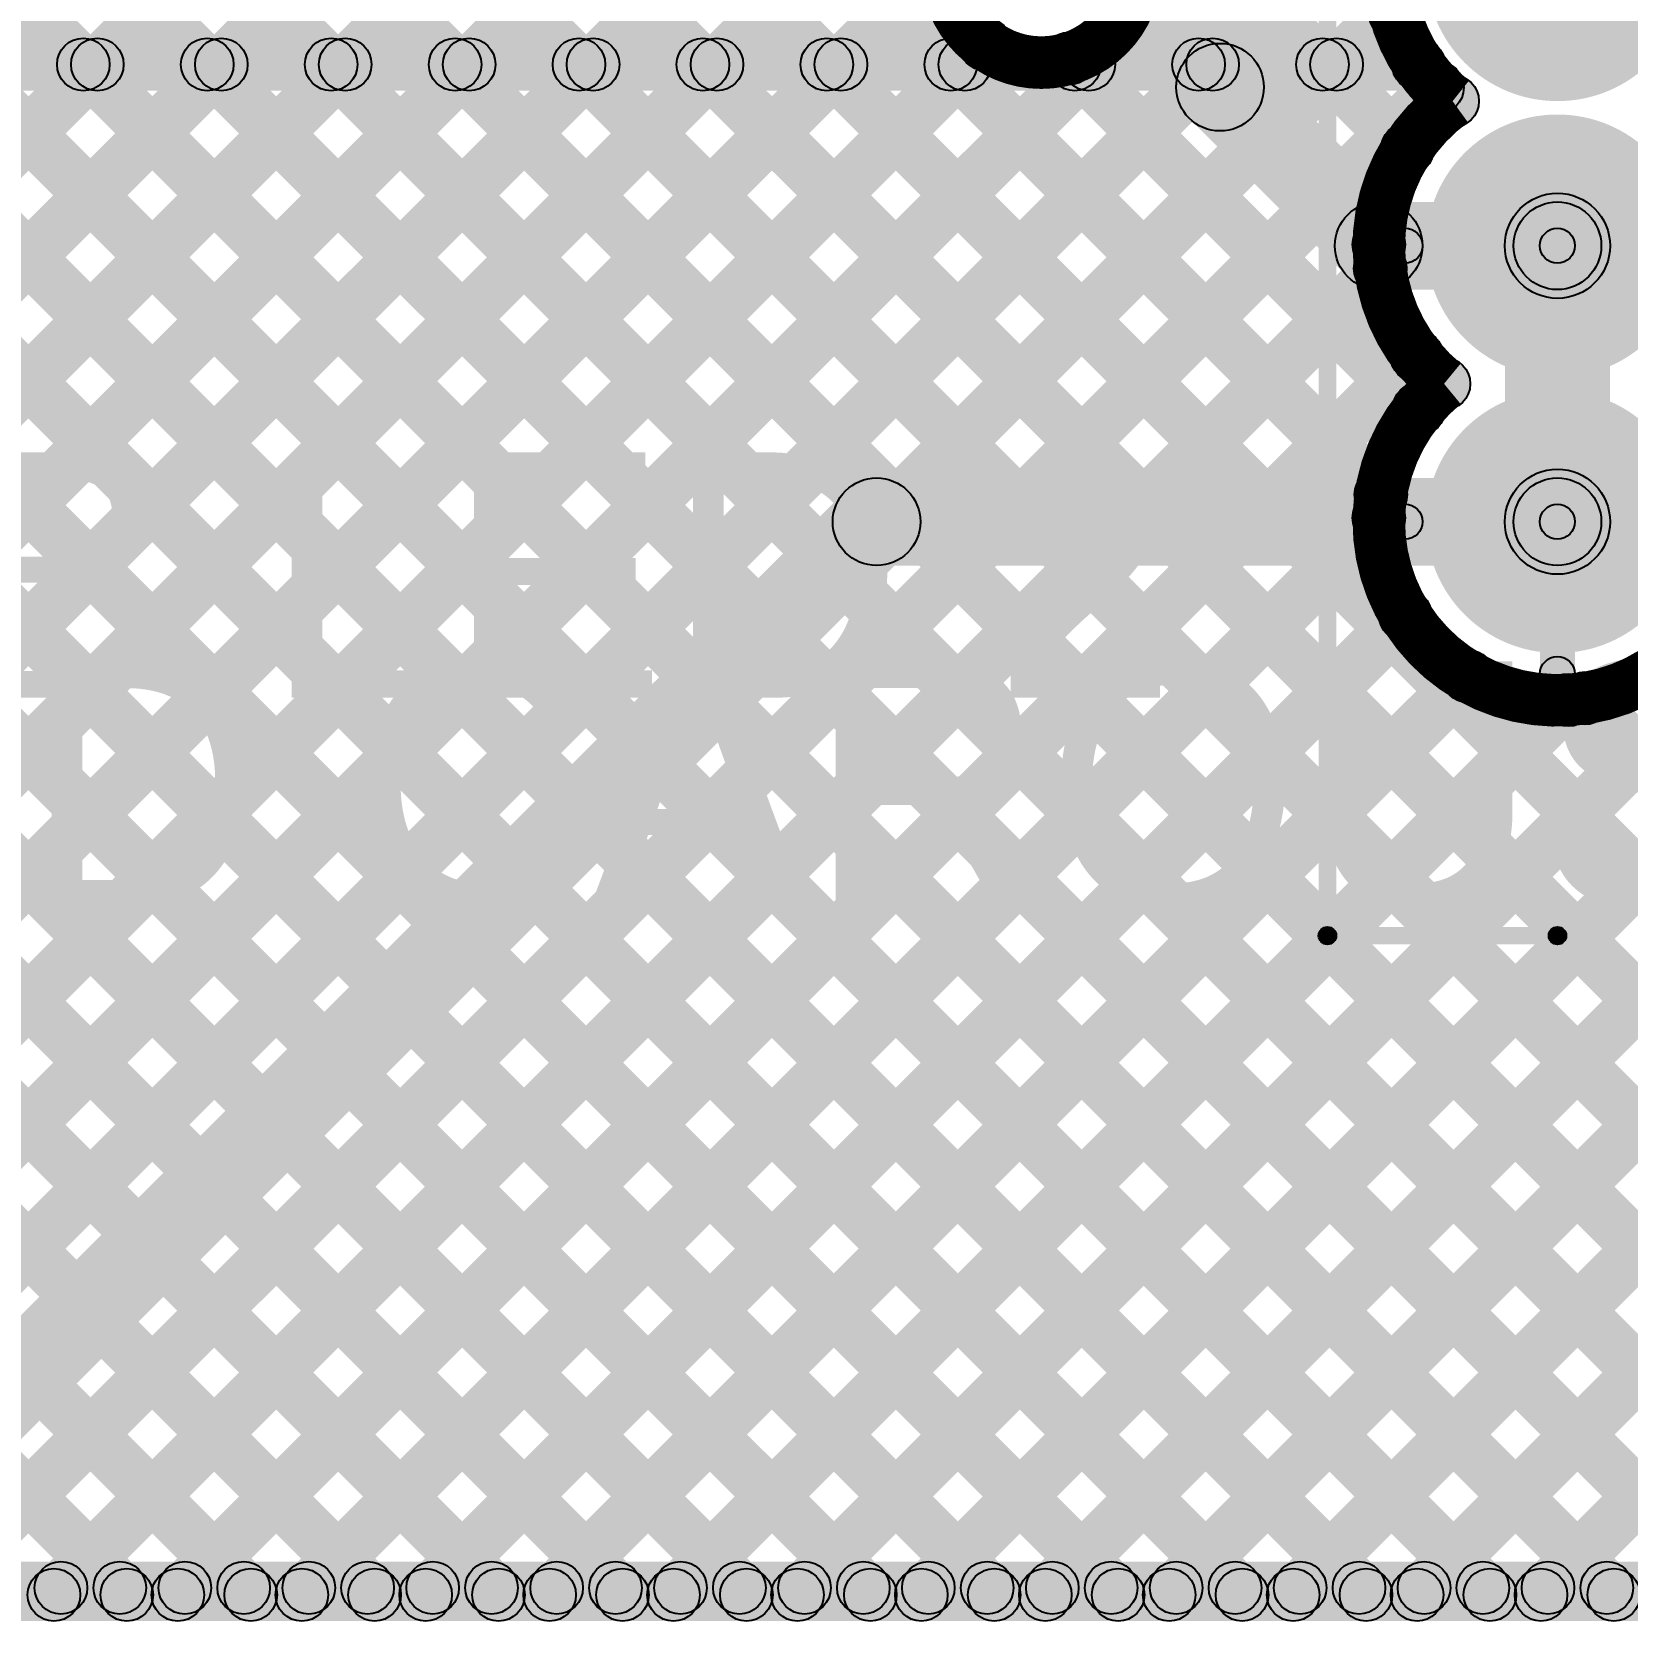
# Model space of a CAD drawing. Header units: millimetres. Extents: x 0 to 212, y 0 to 213.
# Drawn here: x 0.786 to 1.2411, y -0.0177 to 0.4358 of the extents above; entities that cross this region are included whole.
import ezdxf

# ---------------------------------------------------------------- set-up
doc = ezdxf.new("R2010")
doc.units = ezdxf.units.MM
doc.header["$MEASUREMENT"] = 0
for name, color, linetype in [('BottomLayer', 5, 'Continuous'), ('BottomSolder', 6, 'Continuous'), ('PadHoleLayer', 156, 'Continuous'), ('TopLayer', 1, 'Continuous'), ('TopOverlay', 2, 'Continuous'), ('TopSolder', 216, 'Continuous')]:
    doc.layers.add(name, color=color, linetype=linetype)

# ---------------------------------------------------------------- blocks, each defined once
blk = doc.blocks.new('X2026WV_2_06A_N0SN_9')
at = {"layer": 'BottomLayer'}
h = blk.add_hatch(color=5, dxfattribs=at)
edge = h.paths.add_edge_path()
edge.add_arc((-0.3937, 0.07874), 0.03346, 0, 360)
h = blk.add_hatch(color=5, dxfattribs=at)
edge = h.paths.add_edge_path()
edge.add_arc((-0.31496, 0.07874), 0.03346, 0, 360)
h = blk.add_hatch(color=5, dxfattribs=at)
edge = h.paths.add_edge_path()
edge.add_arc((-0.23622, 0.07874), 0.03346, 0, 360)
at = {"layer": 'BottomSolder'}
h = blk.add_hatch(color=6, dxfattribs=at)
edge = h.paths.add_edge_path()
edge.add_arc((-0.3937, 0.07874), 0.03746, 0, 360)
h = blk.add_hatch(color=6, dxfattribs=at)
edge = h.paths.add_edge_path()
edge.add_arc((-0.31496, 0.07874), 0.03746, 0, 360)
h = blk.add_hatch(color=6, dxfattribs=at)
edge = h.paths.add_edge_path()
edge.add_arc((-0.23622, 0.07874), 0.03746, 0, 360)
at = {"layer": 'PadHoleLayer'}
h = blk.add_hatch(color=156, dxfattribs=at)
edge = h.paths.add_edge_path()
edge.add_arc((-0.3937, 0.07874), 0.01969, 0, 360)
h = blk.add_hatch(color=156, dxfattribs=at)
edge = h.paths.add_edge_path()
edge.add_arc((-0.31496, 0.07874), 0.01969, 0, 360)
h = blk.add_hatch(color=156, dxfattribs=at)
edge = h.paths.add_edge_path()
edge.add_arc((-0.23622, 0.07874), 0.01969, 0, 360)
at = {"layer": 'TopLayer'}
h = blk.add_hatch(color=1, dxfattribs=at)
edge = h.paths.add_edge_path()
edge.add_arc((-0.3937, 0.07874), 0.03346, 0, 360)
h = blk.add_hatch(color=1, dxfattribs=at)
edge = h.paths.add_edge_path()
edge.add_arc((-0.31496, 0.07874), 0.03346, 0, 360)
h = blk.add_hatch(color=1, dxfattribs=at)
edge = h.paths.add_edge_path()
edge.add_arc((-0.23622, 0.07874), 0.03346, 0, 360)
at = {"layer": 'TopOverlay'}
h = blk.add_hatch(color=2, dxfattribs=at)
edge = h.paths.add_edge_path()
edge.add_arc((-0.51181, 0.14437), 0.0025, 0, 360)
h = blk.add_hatch(color=2, dxfattribs=at)
edge = h.paths.add_edge_path()
edge.add_arc((-0.51181, 0.14437), 0.0025, 0, 360)
for points in [[(-0.51181, 0.14187), (-0.51181, 0.14687), (0.11811, 0.14687), (0.11811, 0.14187)], [(-0.51431, 0.14437), (-0.50931, 0.14437), (-0.50931, 0.07874), (-0.51431, 0.07874)]]:
    blk.add_hatch(color=2, dxfattribs=at).paths.add_polyline_path(points)
h = blk.add_hatch(color=2, dxfattribs=at)
edge = h.paths.add_edge_path()
edge.add_arc((-0.51181, 0.07874), 0.0025, 0, 360)
at = {"layer": 'TopSolder'}
h = blk.add_hatch(color=216, dxfattribs=at)
edge = h.paths.add_edge_path()
edge.add_arc((-0.3937, 0.07874), 0.03746, 0, 360)
h = blk.add_hatch(color=216, dxfattribs=at)
edge = h.paths.add_edge_path()
edge.add_arc((-0.31496, 0.07874), 0.03746, 0, 360)
h = blk.add_hatch(color=216, dxfattribs=at)
edge = h.paths.add_edge_path()
edge.add_arc((-0.23622, 0.07874), 0.03746, 0, 360)
at = {"layer": 'TopOverlay'}
for centre in [(-0.51181, 0.14437), (-0.51181, 0.14437), (-0.51181, 0.07874)]:
    blk.add_circle(centre, 0.0025, dxfattribs=at)

msp = doc.modelspace()

# ---------------------------------------------------------------- hatches: boundary and pattern name
at = {"layer": 'BottomLayer'}
for points in [[(0.49866, 0.41898), (0.49866, 0.43398), (1.18162, 0.43398), (1.18162, 0.41898)], [(0.44367, 0.05485), (0.43306, 0.06545), (0.79939, 0.43178), (0.81, 0.42118)], [(0.47693, 0.05276), (0.46633, 0.06337), (0.83475, 0.43178), (0.84535, 0.42118)], [(0.49818, 0.03865), (0.48757, 0.04926), (0.8701, 0.43178), (0.88071, 0.42118)], [(0.51123, 0.01634), (0.50062, 0.02695), (0.90546, 0.43178), (0.91606, 0.42118)], [(0.51676, -0.01348), (0.50615, -0.00288), (0.94081, 0.43178), (0.95142, 0.42118)], [(0.51254, 0.42118), (0.52315, 0.43178), (0.95781, -0.00288), (0.9472, -0.01348)], [(0.55211, -0.01348), (0.54151, -0.00288), (0.97617, 0.43178), (0.98677, 0.42118)], [(0.5479, 0.42118), (0.5585, 0.43178), (0.99316, -0.00288), (0.98256, -0.01348)], [(0.58747, -0.01348), (0.57686, -0.00288), (1.01152, 0.43178), (1.02213, 0.42118)], [(0.58325, 0.42118), (0.59386, 0.43178), (1.02852, -0.00288), (1.01791, -0.01348)], [(0.62282, -0.01348), (0.61222, -0.00288), (1.04688, 0.43178), (1.05748, 0.42118)], [(0.61861, 0.42118), (0.62921, 0.43178), (1.06387, -0.00288), (1.05327, -0.01348)], [(0.65818, -0.01348), (0.64757, -0.00288), (1.08223, 0.43178), (1.09284, 0.42118)], [(0.65396, 0.42118), (0.66457, 0.43178), (1.09923, -0.00288), (1.08862, -0.01348)], [(0.69353, -0.01348), (0.68293, -0.00288), (1.11759, 0.43178), (1.12819, 0.42118)], [(0.68932, 0.42118), (0.69992, 0.43178), (1.13459, -0.00288), (1.12398, -0.01348)], [(0.72889, -0.01348), (0.71828, -0.00288), (1.15294, 0.43178), (1.16355, 0.42118)], [(0.72467, 0.42118), (0.73528, 0.43178), (1.16994, -0.00288), (1.15933, -0.01348)], [(0.76003, 0.42118), (0.77064, 0.43178), (1.2053, -0.00288), (1.19469, -0.01348)], [(0.79538, 0.42118), (0.80599, 0.43178), (1.24065, -0.00288), (1.23004, -0.01348)], [(0.83074, 0.42118), (0.84135, 0.43178), (1.27601, -0.00288), (1.2654, -0.01348)], [(0.86609, 0.42118), (0.8767, 0.43178), (1.31136, -0.00288), (1.30076, -0.01348)], [(0.90145, 0.42118), (0.91206, 0.43178), (1.34672, -0.00288), (1.33611, -0.01348)], [(0.9368, 0.42118), (0.94741, 0.43178), (1.38207, -0.00288), (1.37147, -0.01348)], [(0.97216, 0.42118), (0.98277, 0.43178), (1.41743, -0.00288), (1.40682, -0.01348)], [(1.00752, 0.42118), (1.01812, 0.43178), (1.45278, -0.00288), (1.44218, -0.01348)], [(1.04287, 0.42118), (1.05348, 0.43178), (1.17619, 0.30907), (1.16559, 0.29846)], [(1.07823, 0.42118), (1.08883, 0.43178), (1.18708, 0.33353), (1.17648, 0.32293)], [(1.11358, 0.42118), (1.12419, 0.43178), (1.1756, 0.38037), (1.16499, 0.36977)], [(1.14894, 0.42118), (1.15954, 0.43178), (1.1837, 0.40762), (1.1731, 0.39702)], [(0.48527, 0.41309), (0.49588, 0.4237), (0.92245, -0.00288), (0.91185, -0.01348)], [(0.76424, -0.01348), (0.75364, -0.00288), (1.18171, 0.4252), (1.19232, 0.41459)], [(0.4676, 0.39541), (0.4782, 0.40602), (0.8871, -0.00288), (0.87649, -0.01348)], [(0.44992, 0.37773), (0.46052, 0.38834), (0.85174, -0.00288), (0.84114, -0.01348)], [(1.1778, 0.36974), (1.1778, 0.37974), (1.22126, 0.37974), (1.22126, 0.36974)], [(0.7996, -0.01348), (0.78899, -0.00288), (1.16541, 0.37354), (1.17602, 0.36293)], [(0.43224, 0.36006), (0.44285, 0.37066), (0.81639, -0.00288), (0.80578, -0.01348)], [(0.83495, -0.01348), (0.82435, -0.00288), (1.17584, 0.34861), (1.18644, 0.33801)], [(0.87031, -0.01348), (0.8597, -0.00288), (1.165, 0.30242), (1.17561, 0.29182)], [(1.1778, 0.291), (1.1778, 0.301), (1.22126, 0.301), (1.22126, 0.291)], [(1.22626, 0.25254), (1.21626, 0.25254), (1.21626, 0.296), (1.22626, 0.296)], [(0.90567, -0.01348), (0.89506, -0.00288), (1.17254, 0.27461), (1.18315, 0.264)], [(1.08244, -0.01348), (1.07184, -0.00288), (1.34902, 0.2743), (1.35962, 0.2637)], [(1.1178, -0.01348), (1.10719, -0.00288), (1.38437, 0.2743), (1.39498, 0.2637)], [(1.15315, -0.01348), (1.14255, -0.00288), (1.41973, 0.2743), (1.43033, 0.2637)], [(1.18851, -0.01348), (1.1779, -0.00288), (1.45508, 0.2743), (1.46569, 0.2637)], [(1.22386, -0.01348), (1.21326, -0.00288), (1.49044, 0.2743), (1.50104, 0.2637)], [(1.01173, -0.01348), (1.00112, -0.00288), (1.2665, 0.2625), (1.27711, 0.25189)], [(0.94102, -0.01348), (0.93041, -0.00288), (1.19046, 0.25717), (1.20107, 0.24657)], [(0.97638, -0.01348), (0.96577, -0.00288), (1.21908, 0.25043), (1.22969, 0.23983)], [(1.04709, -0.01348), (1.03648, -0.00288), (1.29274, 0.25338), (1.30334, 0.24277)], [(1.22372, 0.24033), (1.23433, 0.25093), (1.48814, -0.00288), (1.47753, -0.01348)], [(0.50695, -0.01568), (0.50695, -0.00068), (2.40558, -0.00068), (2.40558, -0.01568)]]:
    msp.add_hatch(color=5, dxfattribs=at).paths.add_polyline_path(points)
h = msp.add_hatch(color=5, dxfattribs=at)
edge = h.paths.add_edge_path()
edge.add_arc((0.80069, 0.42648), 0.0075, 0, 360)
h = msp.add_hatch(color=5, dxfattribs=at)
edge = h.paths.add_edge_path()
edge.add_arc((0.80469, 0.42648), 0.0075, 0, 360)
h = msp.add_hatch(color=5, dxfattribs=at)
edge = h.paths.add_edge_path()
edge.add_arc((0.83604, 0.42648), 0.0075, 0, 360)
h = msp.add_hatch(color=5, dxfattribs=at)
edge = h.paths.add_edge_path()
edge.add_arc((0.84005, 0.42648), 0.0075, 0, 360)
h = msp.add_hatch(color=5, dxfattribs=at)
edge = h.paths.add_edge_path()
edge.add_arc((0.8714, 0.42648), 0.0075, 0, 360)
h = msp.add_hatch(color=5, dxfattribs=at)
edge = h.paths.add_edge_path()
edge.add_arc((0.8754, 0.42648), 0.0075, 0, 360)
h = msp.add_hatch(color=5, dxfattribs=at)
edge = h.paths.add_edge_path()
edge.add_arc((0.90675, 0.42648), 0.0075, 0, 360)
h = msp.add_hatch(color=5, dxfattribs=at)
edge = h.paths.add_edge_path()
edge.add_arc((0.91076, 0.42648), 0.0075, 0, 360)
h = msp.add_hatch(color=5, dxfattribs=at)
edge = h.paths.add_edge_path()
edge.add_arc((0.94211, 0.42648), 0.0075, 0, 360)
h = msp.add_hatch(color=5, dxfattribs=at)
edge = h.paths.add_edge_path()
edge.add_arc((0.94611, 0.42648), 0.0075, 0, 360)
h = msp.add_hatch(color=5, dxfattribs=at)
edge = h.paths.add_edge_path()
edge.add_arc((0.97746, 0.42648), 0.0075, 0, 360)
h = msp.add_hatch(color=5, dxfattribs=at)
edge = h.paths.add_edge_path()
edge.add_arc((0.98147, 0.42648), 0.0075, 0, 360)
h = msp.add_hatch(color=5, dxfattribs=at)
edge = h.paths.add_edge_path()
edge.add_arc((1.01282, 0.42648), 0.0075, 0, 360)
h = msp.add_hatch(color=5, dxfattribs=at)
edge = h.paths.add_edge_path()
edge.add_arc((1.01683, 0.42648), 0.0075, 0, 360)
h = msp.add_hatch(color=5, dxfattribs=at)
edge = h.paths.add_edge_path()
edge.add_arc((1.04817, 0.42648), 0.0075, 0, 360)
h = msp.add_hatch(color=5, dxfattribs=at)
edge = h.paths.add_edge_path()
edge.add_arc((1.05218, 0.42648), 0.0075, 0, 360)
h = msp.add_hatch(color=5, dxfattribs=at)
edge = h.paths.add_edge_path()
edge.add_arc((1.08353, 0.42648), 0.0075, 0, 360)
h = msp.add_hatch(color=5, dxfattribs=at)
edge = h.paths.add_edge_path()
edge.add_arc((1.08754, 0.42648), 0.0075, 0, 360)
h = msp.add_hatch(color=5, dxfattribs=at)
edge = h.paths.add_edge_path()
edge.add_arc((1.11888, 0.42648), 0.0075, 0, 360)
h = msp.add_hatch(color=5, dxfattribs=at)
edge = h.paths.add_edge_path()
edge.add_arc((1.12289, 0.42648), 0.0075, 0, 360)
h = msp.add_hatch(color=5, dxfattribs=at)
edge = h.paths.add_edge_path()
edge.add_arc((1.15424, 0.42648), 0.0075, 0, 360)
h = msp.add_hatch(color=5, dxfattribs=at)
edge = h.paths.add_edge_path()
edge.add_arc((1.15825, 0.42648), 0.0075, 0, 360)
h = msp.add_hatch(color=5, dxfattribs=at)
edge = h.paths.add_edge_path()
edge.add_arc((1.18162, 0.42648), 0.0075, 0, 360)
h = msp.add_hatch(color=5, dxfattribs=at)
edge = h.paths.add_edge_path()
edge.add_arc((1.18162, 0.42648), 0.0075, 0, 360)
h = msp.add_hatch(color=5, dxfattribs=at)
edge = h.paths.add_edge_path()
edge.add_arc((1.18702, 0.4199), 0.0075, 0, 360)
h = msp.add_hatch(color=5, dxfattribs=at)
edge = h.paths.add_edge_path()
edge.add_arc((1.19134, 0.416), 0.0075, 0, 360)
h = msp.add_hatch(color=5, dxfattribs=at)
edge = h.paths.add_edge_path()
edge.add_arc((1.19134, 0.416), 0.0075, 0, 360)
h = msp.add_hatch(color=5, dxfattribs=at)
edge = h.paths.add_edge_path()
edge.add_arc((1.1784, 0.40232), 0.0075, 0, 360)
h = msp.add_hatch(color=5, dxfattribs=at)
edge = h.paths.add_edge_path()
edge.add_arc((1.1703, 0.37507), 0.0075, 0, 360)
h = msp.add_hatch(color=5, dxfattribs=at)
edge = h.paths.add_edge_path()
edge.add_arc((1.1778, 0.37474), 0.005, 0, 360)
h = msp.add_hatch(color=5, dxfattribs=at)
edge = h.paths.add_edge_path()
edge.add_arc((1.22126, 0.37474), 0.005, 0, 360)
h = msp.add_hatch(color=5, dxfattribs=at)
edge = h.paths.add_edge_path()
edge.add_arc((1.17071, 0.36824), 0.0075, 0, 360)
h = msp.add_hatch(color=5, dxfattribs=at)
edge = h.paths.add_edge_path()
edge.add_arc((1.18114, 0.34331), 0.0075, 0, 360)
h = msp.add_hatch(color=5, dxfattribs=at)
edge = h.paths.add_edge_path()
edge.add_arc((1.1889, 0.33537), 0.0075, 0, 360)
h = msp.add_hatch(color=5, dxfattribs=at)
edge = h.paths.add_edge_path()
edge.add_arc((1.1889, 0.33537), 0.0075, 0, 360)
h = msp.add_hatch(color=5, dxfattribs=at)
edge = h.paths.add_edge_path()
edge.add_arc((1.18178, 0.32823), 0.0075, 0, 360)
h = msp.add_hatch(color=5, dxfattribs=at)
edge = h.paths.add_edge_path()
edge.add_arc((1.17089, 0.30376), 0.0075, 0, 360)
h = msp.add_hatch(color=5, dxfattribs=at)
edge = h.paths.add_edge_path()
edge.add_arc((1.17031, 0.29712), 0.0075, 0, 360)
h = msp.add_hatch(color=5, dxfattribs=at)
edge = h.paths.add_edge_path()
edge.add_arc((1.1778, 0.296), 0.005, 0, 360)
h = msp.add_hatch(color=5, dxfattribs=at)
edge = h.paths.add_edge_path()
edge.add_arc((1.22126, 0.296), 0.005, 0, 360)
h = msp.add_hatch(color=5, dxfattribs=at)
edge = h.paths.add_edge_path()
edge.add_arc((1.22126, 0.296), 0.005, 0, 360)
h = msp.add_hatch(color=5, dxfattribs=at)
edge = h.paths.add_edge_path()
edge.add_arc((1.17785, 0.2693), 0.0075, 0, 360)
h = msp.add_hatch(color=5, dxfattribs=at)
edge = h.paths.add_edge_path()
edge.add_arc((1.19577, 0.25187), 0.0075, 0, 360)
h = msp.add_hatch(color=5, dxfattribs=at)
edge = h.paths.add_edge_path()
edge.add_arc((1.22126, 0.25254), 0.005, 0, 360)
h = msp.add_hatch(color=5, dxfattribs=at)
edge = h.paths.add_edge_path()
edge.add_arc((1.22438, 0.24513), 0.0075, 0, 360)
h = msp.add_hatch(color=5, dxfattribs=at)
edge = h.paths.add_edge_path()
edge.add_arc((1.22902, 0.24563), 0.0075, 0, 360)
h = msp.add_hatch(color=5, dxfattribs=at)
edge = h.paths.add_edge_path()
edge.add_arc((0.7943, -0.00818), 0.0075, 0, 360)
h = msp.add_hatch(color=5, dxfattribs=at)
edge = h.paths.add_edge_path()
edge.add_arc((0.81108, -0.00818), 0.0075, 0, 360)
h = msp.add_hatch(color=5, dxfattribs=at)
edge = h.paths.add_edge_path()
edge.add_arc((0.82965, -0.00818), 0.0075, 0, 360)
h = msp.add_hatch(color=5, dxfattribs=at)
edge = h.paths.add_edge_path()
edge.add_arc((0.84644, -0.00818), 0.0075, 0, 360)
h = msp.add_hatch(color=5, dxfattribs=at)
edge = h.paths.add_edge_path()
edge.add_arc((0.86501, -0.00818), 0.0075, 0, 360)
h = msp.add_hatch(color=5, dxfattribs=at)
edge = h.paths.add_edge_path()
edge.add_arc((0.88179, -0.00818), 0.0075, 0, 360)
h = msp.add_hatch(color=5, dxfattribs=at)
edge = h.paths.add_edge_path()
edge.add_arc((0.90036, -0.00818), 0.0075, 0, 360)
h = msp.add_hatch(color=5, dxfattribs=at)
edge = h.paths.add_edge_path()
edge.add_arc((0.91715, -0.00818), 0.0075, 0, 360)
h = msp.add_hatch(color=5, dxfattribs=at)
edge = h.paths.add_edge_path()
edge.add_arc((0.93572, -0.00818), 0.0075, 0, 360)
h = msp.add_hatch(color=5, dxfattribs=at)
edge = h.paths.add_edge_path()
edge.add_arc((0.95251, -0.00818), 0.0075, 0, 360)
h = msp.add_hatch(color=5, dxfattribs=at)
edge = h.paths.add_edge_path()
edge.add_arc((0.97107, -0.00818), 0.0075, 0, 360)
h = msp.add_hatch(color=5, dxfattribs=at)
edge = h.paths.add_edge_path()
edge.add_arc((0.98786, -0.00818), 0.0075, 0, 360)
h = msp.add_hatch(color=5, dxfattribs=at)
edge = h.paths.add_edge_path()
edge.add_arc((1.00643, -0.00818), 0.0075, 0, 360)
h = msp.add_hatch(color=5, dxfattribs=at)
edge = h.paths.add_edge_path()
edge.add_arc((1.02322, -0.00818), 0.0075, 0, 360)
h = msp.add_hatch(color=5, dxfattribs=at)
edge = h.paths.add_edge_path()
edge.add_arc((1.04178, -0.00818), 0.0075, 0, 360)
h = msp.add_hatch(color=5, dxfattribs=at)
edge = h.paths.add_edge_path()
edge.add_arc((1.05857, -0.00818), 0.0075, 0, 360)
h = msp.add_hatch(color=5, dxfattribs=at)
edge = h.paths.add_edge_path()
edge.add_arc((1.07714, -0.00818), 0.0075, 0, 360)
h = msp.add_hatch(color=5, dxfattribs=at)
edge = h.paths.add_edge_path()
edge.add_arc((1.09393, -0.00818), 0.0075, 0, 360)
h = msp.add_hatch(color=5, dxfattribs=at)
edge = h.paths.add_edge_path()
edge.add_arc((1.11249, -0.00818), 0.0075, 0, 360)
h = msp.add_hatch(color=5, dxfattribs=at)
edge = h.paths.add_edge_path()
edge.add_arc((1.12928, -0.00818), 0.0075, 0, 360)
h = msp.add_hatch(color=5, dxfattribs=at)
edge = h.paths.add_edge_path()
edge.add_arc((1.14785, -0.00818), 0.0075, 0, 360)
h = msp.add_hatch(color=5, dxfattribs=at)
edge = h.paths.add_edge_path()
edge.add_arc((1.16464, -0.00818), 0.0075, 0, 360)
h = msp.add_hatch(color=5, dxfattribs=at)
edge = h.paths.add_edge_path()
edge.add_arc((1.1832, -0.00818), 0.0075, 0, 360)
h = msp.add_hatch(color=5, dxfattribs=at)
edge = h.paths.add_edge_path()
edge.add_arc((1.19999, -0.00818), 0.0075, 0, 360)
h = msp.add_hatch(color=5, dxfattribs=at)
edge = h.paths.add_edge_path()
edge.add_arc((1.21856, -0.00818), 0.0075, 0, 360)
h = msp.add_hatch(color=5, dxfattribs=at)
edge = h.paths.add_edge_path()
edge.add_arc((1.23535, -0.00818), 0.0075, 0, 360)
at = {"layer": 'TopLayer'}
for points in [[(1.22186, -0.01548), (1.21126, -0.00488), (2.35883, 1.1427), (2.36944, 1.13209)], [(0.4967, 0.96735), (0.5073, 0.97796), (1.17619, 0.30907), (1.16559, 0.29846)], [(0.4967, 0.932), (0.5073, 0.9426), (1.45478, -0.00488), (1.44418, -0.01548)], [(0.39299, 0.03953), (0.38238, 0.05013), (1.26253, 0.93028), (1.27314, 0.91968)], [(0.4967, 0.89664), (0.5073, 0.90725), (1.41943, -0.00488), (1.40882, -0.01548)], [(0.4967, 0.86129), (0.5073, 0.87189), (1.38407, -0.00488), (1.37347, -0.01548)], [(0.4967, 0.82593), (0.5073, 0.83654), (1.34872, -0.00488), (1.33811, -0.01548)], [(0.4967, 0.79057), (0.5073, 0.80118), (1.31336, -0.00488), (1.30276, -0.01548)], [(0.4967, 0.75522), (0.5073, 0.76583), (1.27801, -0.00488), (1.2674, -0.01548)], [(0.4967, 0.71986), (0.5073, 0.73047), (1.24265, -0.00488), (1.23204, -0.01548)], [(0.4967, 0.68451), (0.5073, 0.69512), (1.2073, -0.00488), (1.19669, -0.01548)], [(0.44367, 0.05485), (0.43306, 0.06545), (1.0417, 0.67409), (1.0523, 0.66348)], [(0.4967, 0.64915), (0.5073, 0.65976), (1.17194, -0.00488), (1.16133, -0.01548)], [(0.3717, 0.63273), (0.3823, 0.64334), (1.03052, -0.00488), (1.01991, -0.01548)], [(0.47693, 0.05276), (0.46633, 0.06337), (1.0417, 0.63874), (1.0523, 0.62813)], [(0.4967, 0.6138), (0.5073, 0.62441), (1.13659, -0.00488), (1.12598, -0.01548)], [(0.3717, 0.59738), (0.3823, 0.60798), (0.99516, -0.00488), (0.98456, -0.01548)], [(0.49818, 0.03865), (0.48757, 0.04926), (1.0417, 0.60338), (1.0523, 0.59277)], [(0.48868, 0.58646), (0.49929, 0.59707), (1.10123, -0.00488), (1.09062, -0.01548)], [(0.45885, 0.58093), (0.46946, 0.59154), (1.06587, -0.00488), (1.05527, -0.01548)], [(0.3717, 0.56202), (0.3823, 0.57263), (0.95981, -0.00488), (0.9492, -0.01548)], [(0.51123, 0.01634), (0.50062, 0.02695), (1.0417, 0.56802), (1.0523, 0.55742)], [(0.3717, 0.52667), (0.3823, 0.53727), (0.92445, -0.00488), (0.91385, -0.01548)], [(0.51476, -0.01548), (0.50415, -0.00488), (1.0417, 0.53267), (1.0523, 0.52206)], [(0.65618, -0.01548), (0.64557, -0.00488), (1.16875, 0.51831), (1.17936, 0.5077)], [(0.3717, 0.49131), (0.3823, 0.50192), (0.8891, -0.00488), (0.87849, -0.01548)], [(0.55011, -0.01548), (0.53951, -0.00488), (1.0417, 0.49731), (1.0523, 0.48671)], [(0.69153, -0.01548), (0.68093, -0.00488), (1.18379, 0.49799), (1.1944, 0.48738)], [(1.1375, 0.42), (1.1125, 0.42), (1.1125, 0.488), (1.1375, 0.488)], [(1.0957, 0.47442), (1.1063, 0.48502), (1.1837, 0.40762), (1.1731, 0.39702)], [(0.3717, 0.45596), (0.3823, 0.46656), (0.85374, -0.00488), (0.84314, -0.01548)], [(0.58547, -0.01548), (0.57486, -0.00488), (1.0417, 0.46196), (1.0523, 0.45135)], [(1.09438, 0.44038), (1.10499, 0.45098), (1.1756, 0.38037), (1.16499, 0.36977)], [(0.72689, -0.01548), (0.71628, -0.00488), (1.16921, 0.44805), (1.17982, 0.43744)], [(0.62082, -0.01548), (0.61022, -0.00488), (1.05267, 0.43758), (1.06328, 0.42697)], [(1.07654, 0.42286), (1.08715, 0.43347), (1.18708, 0.33353), (1.17648, 0.32293)], [(0.3717, 0.4206), (0.3823, 0.43121), (0.81839, -0.00488), (0.80778, -0.01548)], [(1.08044, -0.01548), (1.06984, -0.00488), (1.5065, 0.43178), (1.5171, 0.42118)], [(1.1158, -0.01548), (1.10519, -0.00488), (1.54185, 0.43178), (1.55246, 0.42118)], [(1.11616, 0.41116), (1.13384, 0.42884), (1.1791, 0.38358), (1.16142, 0.3659)], [(1.15115, -0.01548), (1.14055, -0.00488), (1.57721, 0.43178), (1.58781, 0.42118)], [(1.18651, -0.01548), (1.1759, -0.00488), (1.61256, 0.43178), (1.62317, 0.42118)], [(0.76224, -0.01548), (0.75164, -0.00488), (1.18171, 0.4252), (1.19232, 0.41459)], [(1.17026, 0.36224), (1.17026, 0.38724), (1.22126, 0.38724), (1.22126, 0.36224)], [(1.1778, 0.36974), (1.1778, 0.37974), (1.22126, 0.37974), (1.22126, 0.36974)], [(0.7976, -0.01548), (0.78699, -0.00488), (1.16541, 0.37354), (1.17602, 0.36293)], [(1.23626, 0.296), (1.20626, 0.296), (1.20626, 0.37474), (1.23626, 0.37474)], [(0.83295, -0.01548), (0.82235, -0.00488), (1.17584, 0.34861), (1.18644, 0.33801)], [(1.027, 0.2835), (1.027, 0.3085), (1.22126, 0.3085), (1.22126, 0.2835)], [(0.74468, -0.004), (0.727, 0.01368), (1.01816, 0.30484), (1.03584, 0.28716)], [(0.86831, -0.01548), (0.8577, -0.00488), (1.165, 0.30242), (1.17561, 0.29182)], [(1.1778, 0.291), (1.1778, 0.301), (1.22126, 0.301), (1.22126, 0.291)], [(1.22626, 0.25254), (1.21626, 0.25254), (1.21626, 0.296), (1.22626, 0.296)], [(0.90367, -0.01548), (0.89306, -0.00488), (1.17254, 0.27461), (1.18315, 0.264)], [(1.00973, -0.01548), (0.99912, -0.00488), (1.2665, 0.2625), (1.27711, 0.25189)], [(0.93902, -0.01548), (0.92841, -0.00488), (1.19046, 0.25717), (1.20107, 0.24657)], [(0.97438, -0.01548), (0.96377, -0.00488), (1.21908, 0.25043), (1.22969, 0.23983)], [(1.04509, -0.01548), (1.03448, -0.00488), (1.29274, 0.25338), (1.30334, 0.24277)], [(1.22372, 0.24033), (1.23433, 0.25093), (1.49014, -0.00488), (1.47953, -0.01548)], [(0.50644, -0.01768), (0.50644, -0.00268), (2.37509, -0.00268), (2.37509, -0.01768)]]:
    msp.add_hatch(color=1, dxfattribs=at).paths.add_polyline_path(points)
h = msp.add_hatch(color=1, dxfattribs=at)
edge = h.paths.add_edge_path()
edge.add_arc((1.17451, 0.44275), 0.0075, 0, 360)
h = msp.add_hatch(color=1, dxfattribs=at)
edge = h.paths.add_edge_path()
edge.add_arc((1.1749, 0.44118), 0.0075, 0, 360)
h = msp.add_hatch(color=1, dxfattribs=at)
edge = h.paths.add_edge_path()
edge.add_arc((1.05797, 0.43227), 0.0075, 0, 360)
h = msp.add_hatch(color=1, dxfattribs=at)
edge = h.paths.add_edge_path()
edge.add_arc((1.08185, 0.42816), 0.0075, 0, 360)
h = msp.add_hatch(color=1, dxfattribs=at)
edge = h.paths.add_edge_path()
edge.add_arc((1.125, 0.42), 0.0125, 0, 360)
h = msp.add_hatch(color=1, dxfattribs=at)
edge = h.paths.add_edge_path()
edge.add_arc((1.125, 0.42), 0.0125, 0, 360)
h = msp.add_hatch(color=1, dxfattribs=at)
edge = h.paths.add_edge_path()
edge.add_arc((1.18702, 0.4199), 0.0075, 0, 360)
h = msp.add_hatch(color=1, dxfattribs=at)
edge = h.paths.add_edge_path()
edge.add_arc((1.19134, 0.416), 0.0075, 0, 360)
h = msp.add_hatch(color=1, dxfattribs=at)
edge = h.paths.add_edge_path()
edge.add_arc((1.19134, 0.416), 0.0075, 0, 360)
h = msp.add_hatch(color=1, dxfattribs=at)
edge = h.paths.add_edge_path()
edge.add_arc((1.1784, 0.40232), 0.0075, 0, 360)
h = msp.add_hatch(color=1, dxfattribs=at)
edge = h.paths.add_edge_path()
edge.add_arc((1.17026, 0.37474), 0.0125, 0, 360)
h = msp.add_hatch(color=1, dxfattribs=at)
edge = h.paths.add_edge_path()
edge.add_arc((1.17026, 0.37474), 0.0125, 0, 360)
h = msp.add_hatch(color=1, dxfattribs=at)
edge = h.paths.add_edge_path()
edge.add_arc((1.22126, 0.37474), 0.015, 0, 360)
h = msp.add_hatch(color=1, dxfattribs=at)
edge = h.paths.add_edge_path()
edge.add_arc((1.22126, 0.37474), 0.0125, 0, 360)
h = msp.add_hatch(color=1, dxfattribs=at)
edge = h.paths.add_edge_path()
edge.add_arc((1.1703, 0.37507), 0.0075, 0, 360)
h = msp.add_hatch(color=1, dxfattribs=at)
edge = h.paths.add_edge_path()
edge.add_arc((1.1778, 0.37474), 0.005, 0, 360)
h = msp.add_hatch(color=1, dxfattribs=at)
edge = h.paths.add_edge_path()
edge.add_arc((1.22126, 0.37474), 0.005, 0, 360)
h = msp.add_hatch(color=1, dxfattribs=at)
edge = h.paths.add_edge_path()
edge.add_arc((1.17071, 0.36824), 0.0075, 0, 360)
h = msp.add_hatch(color=1, dxfattribs=at)
edge = h.paths.add_edge_path()
edge.add_arc((1.18114, 0.34331), 0.0075, 0, 360)
h = msp.add_hatch(color=1, dxfattribs=at)
edge = h.paths.add_edge_path()
edge.add_arc((1.1889, 0.33537), 0.0075, 0, 360)
h = msp.add_hatch(color=1, dxfattribs=at)
edge = h.paths.add_edge_path()
edge.add_arc((1.1889, 0.33537), 0.0075, 0, 360)
h = msp.add_hatch(color=1, dxfattribs=at)
edge = h.paths.add_edge_path()
edge.add_arc((1.18178, 0.32823), 0.0075, 0, 360)
h = msp.add_hatch(color=1, dxfattribs=at)
edge = h.paths.add_edge_path()
edge.add_arc((1.17089, 0.30376), 0.0075, 0, 360)
h = msp.add_hatch(color=1, dxfattribs=at)
edge = h.paths.add_edge_path()
edge.add_arc((1.22126, 0.296), 0.015, 0, 360)
h = msp.add_hatch(color=1, dxfattribs=at)
edge = h.paths.add_edge_path()
edge.add_arc((1.027, 0.296), 0.0125, 0, 360)
h = msp.add_hatch(color=1, dxfattribs=at)
edge = h.paths.add_edge_path()
edge.add_arc((1.027, 0.296), 0.0125, 0, 360)
h = msp.add_hatch(color=1, dxfattribs=at)
edge = h.paths.add_edge_path()
edge.add_arc((1.22126, 0.296), 0.0125, 0, 360)
h = msp.add_hatch(color=1, dxfattribs=at)
edge = h.paths.add_edge_path()
edge.add_arc((1.17031, 0.29712), 0.0075, 0, 360)
h = msp.add_hatch(color=1, dxfattribs=at)
edge = h.paths.add_edge_path()
edge.add_arc((1.1778, 0.296), 0.005, 0, 360)
h = msp.add_hatch(color=1, dxfattribs=at)
edge = h.paths.add_edge_path()
edge.add_arc((1.22126, 0.296), 0.005, 0, 360)
h = msp.add_hatch(color=1, dxfattribs=at)
edge = h.paths.add_edge_path()
edge.add_arc((1.22126, 0.296), 0.005, 0, 360)
h = msp.add_hatch(color=1, dxfattribs=at)
edge = h.paths.add_edge_path()
edge.add_arc((1.17785, 0.2693), 0.0075, 0, 360)
h = msp.add_hatch(color=1, dxfattribs=at)
edge = h.paths.add_edge_path()
edge.add_arc((1.19577, 0.25187), 0.0075, 0, 360)
h = msp.add_hatch(color=1, dxfattribs=at)
edge = h.paths.add_edge_path()
edge.add_arc((1.22126, 0.25254), 0.005, 0, 360)
h = msp.add_hatch(color=1, dxfattribs=at)
edge = h.paths.add_edge_path()
edge.add_arc((1.22438, 0.24513), 0.0075, 0, 360)
h = msp.add_hatch(color=1, dxfattribs=at)
edge = h.paths.add_edge_path()
edge.add_arc((1.22902, 0.24563), 0.0075, 0, 360)
h = msp.add_hatch(color=1, dxfattribs=at)
edge = h.paths.add_edge_path()
edge.add_arc((0.7923, -0.01018), 0.0075, 0, 360)
h = msp.add_hatch(color=1, dxfattribs=at)
edge = h.paths.add_edge_path()
edge.add_arc((0.81308, -0.01018), 0.0075, 0, 360)
h = msp.add_hatch(color=1, dxfattribs=at)
edge = h.paths.add_edge_path()
edge.add_arc((0.82765, -0.01018), 0.0075, 0, 360)
h = msp.add_hatch(color=1, dxfattribs=at)
edge = h.paths.add_edge_path()
edge.add_arc((0.84844, -0.01018), 0.0075, 0, 360)
h = msp.add_hatch(color=1, dxfattribs=at)
edge = h.paths.add_edge_path()
edge.add_arc((0.86301, -0.01018), 0.0075, 0, 360)
h = msp.add_hatch(color=1, dxfattribs=at)
edge = h.paths.add_edge_path()
edge.add_arc((0.88379, -0.01018), 0.0075, 0, 360)
h = msp.add_hatch(color=1, dxfattribs=at)
edge = h.paths.add_edge_path()
edge.add_arc((0.89836, -0.01018), 0.0075, 0, 360)
h = msp.add_hatch(color=1, dxfattribs=at)
edge = h.paths.add_edge_path()
edge.add_arc((0.91915, -0.01018), 0.0075, 0, 360)
h = msp.add_hatch(color=1, dxfattribs=at)
edge = h.paths.add_edge_path()
edge.add_arc((0.93372, -0.01018), 0.0075, 0, 360)
h = msp.add_hatch(color=1, dxfattribs=at)
edge = h.paths.add_edge_path()
edge.add_arc((0.95451, -0.01018), 0.0075, 0, 360)
h = msp.add_hatch(color=1, dxfattribs=at)
edge = h.paths.add_edge_path()
edge.add_arc((0.96907, -0.01018), 0.0075, 0, 360)
h = msp.add_hatch(color=1, dxfattribs=at)
edge = h.paths.add_edge_path()
edge.add_arc((0.98986, -0.01018), 0.0075, 0, 360)
h = msp.add_hatch(color=1, dxfattribs=at)
edge = h.paths.add_edge_path()
edge.add_arc((1.00443, -0.01018), 0.0075, 0, 360)
h = msp.add_hatch(color=1, dxfattribs=at)
edge = h.paths.add_edge_path()
edge.add_arc((1.02522, -0.01018), 0.0075, 0, 360)
h = msp.add_hatch(color=1, dxfattribs=at)
edge = h.paths.add_edge_path()
edge.add_arc((1.03978, -0.01018), 0.0075, 0, 360)
h = msp.add_hatch(color=1, dxfattribs=at)
edge = h.paths.add_edge_path()
edge.add_arc((1.06057, -0.01018), 0.0075, 0, 360)
h = msp.add_hatch(color=1, dxfattribs=at)
edge = h.paths.add_edge_path()
edge.add_arc((1.07514, -0.01018), 0.0075, 0, 360)
h = msp.add_hatch(color=1, dxfattribs=at)
edge = h.paths.add_edge_path()
edge.add_arc((1.09593, -0.01018), 0.0075, 0, 360)
h = msp.add_hatch(color=1, dxfattribs=at)
edge = h.paths.add_edge_path()
edge.add_arc((1.11049, -0.01018), 0.0075, 0, 360)
h = msp.add_hatch(color=1, dxfattribs=at)
edge = h.paths.add_edge_path()
edge.add_arc((1.13128, -0.01018), 0.0075, 0, 360)
h = msp.add_hatch(color=1, dxfattribs=at)
edge = h.paths.add_edge_path()
edge.add_arc((1.14585, -0.01018), 0.0075, 0, 360)
h = msp.add_hatch(color=1, dxfattribs=at)
edge = h.paths.add_edge_path()
edge.add_arc((1.16664, -0.01018), 0.0075, 0, 360)
h = msp.add_hatch(color=1, dxfattribs=at)
edge = h.paths.add_edge_path()
edge.add_arc((1.1812, -0.01018), 0.0075, 0, 360)
h = msp.add_hatch(color=1, dxfattribs=at)
edge = h.paths.add_edge_path()
edge.add_arc((1.20199, -0.01018), 0.0075, 0, 360)
h = msp.add_hatch(color=1, dxfattribs=at)
edge = h.paths.add_edge_path()
edge.add_arc((1.21656, -0.01018), 0.0075, 0, 360)
h = msp.add_hatch(color=1, dxfattribs=at)
edge = h.paths.add_edge_path()
edge.add_arc((1.23735, -0.01018), 0.0075, 0, 360)

# ---------------------------------------------------------------- linework, layer by layer
at = {"layer": 'BottomLayer', "const_width": 0.015}
for points in [[(1.19134, 0.416, -0.074939), (1.18162, 0.42648)], [(1.1889, 0.33537, -0.491106), (1.19134, 0.416)], [(1.26251, 0.26608, -1.136512), (1.1889, 0.33537)]]:
    msp.add_lwpolyline(points, format="xyb", dxfattribs=at)
at = {"layer": 'BottomLayer'}
for centre, radius in [((0.80069, 0.42648), 0.0075), ((0.80469, 0.42648), 0.0075), ((0.83604, 0.42648), 0.0075), ((0.84005, 0.42648), 0.0075), ((0.8714, 0.42648), 0.0075), ((0.8754, 0.42648), 0.0075), ((0.90675, 0.42648), 0.0075), ((0.91076, 0.42648), 0.0075), ((0.94211, 0.42648), 0.0075), ((0.94611, 0.42648), 0.0075), ((0.97746, 0.42648), 0.0075), ((0.98147, 0.42648), 0.0075), ((1.01282, 0.42648), 0.0075), ((1.01683, 0.42648), 0.0075), ((1.04817, 0.42648), 0.0075), ((1.05218, 0.42648), 0.0075), ((1.08353, 0.42648), 0.0075), ((1.08754, 0.42648), 0.0075), ((1.11888, 0.42648), 0.0075), ((1.12289, 0.42648), 0.0075), ((1.15424, 0.42648), 0.0075), ((1.15825, 0.42648), 0.0075), ((1.18162, 0.42648), 0.0075), ((1.18162, 0.42648), 0.0075), ((1.18702, 0.4199), 0.0075), ((1.19134, 0.416), 0.0075), ((1.19134, 0.416), 0.0075), ((1.1784, 0.40232), 0.0075), ((1.1703, 0.37507), 0.0075), ((1.1778, 0.37474), 0.005), ((1.22126, 0.37474), 0.005), ((1.17071, 0.36824), 0.0075), ((1.18114, 0.34331), 0.0075), ((1.1889, 0.33537), 0.0075), ((1.1889, 0.33537), 0.0075), ((1.18178, 0.32823), 0.0075), ((1.17089, 0.30376), 0.0075), ((1.17031, 0.29712), 0.0075), ((1.1778, 0.296), 0.005), ((1.22126, 0.296), 0.005), ((1.22126, 0.296), 0.005), ((1.17785, 0.2693), 0.0075), ((1.19577, 0.25187), 0.0075), ((1.22126, 0.25254), 0.005), ((1.22438, 0.24513), 0.0075), ((1.22902, 0.24563), 0.0075), ((0.7943, -0.00818), 0.0075), ((0.81108, -0.00818), 0.0075), ((0.82965, -0.00818), 0.0075), ((0.84644, -0.00818), 0.0075), ((0.86501, -0.00818), 0.0075), ((0.88179, -0.00818), 0.0075), ((0.90036, -0.00818), 0.0075), ((0.91715, -0.00818), 0.0075), ((0.93572, -0.00818), 0.0075), ((0.95251, -0.00818), 0.0075), ((0.97107, -0.00818), 0.0075), ((0.98786, -0.00818), 0.0075), ((1.00643, -0.00818), 0.0075), ((1.02322, -0.00818), 0.0075), ((1.04178, -0.00818), 0.0075), ((1.05857, -0.00818), 0.0075), ((1.07714, -0.00818), 0.0075), ((1.09393, -0.00818), 0.0075), ((1.11249, -0.00818), 0.0075), ((1.12928, -0.00818), 0.0075), ((1.14785, -0.00818), 0.0075), ((1.16464, -0.00818), 0.0075), ((1.1832, -0.00818), 0.0075), ((1.19999, -0.00818), 0.0075), ((1.21856, -0.00818), 0.0075), ((1.23535, -0.00818), 0.0075)]:
    msp.add_circle(centre, radius, dxfattribs=at)
at = {"layer": 'TopLayer', "const_width": 0.015}
for points in [[(1.19134, 0.416, -0.481271), (1.19134, 0.49097)], [(1.101, 0.454, -1), (1.047, 0.454)], [(1.1889, 0.33537, -0.491106), (1.19134, 0.416)], [(1.26251, 0.26608, -1.136512), (1.1889, 0.33537)]]:
    msp.add_lwpolyline(points, format="xyb", dxfattribs=at)
at = {"layer": 'TopLayer'}
for centre, radius in [((1.17451, 0.44275), 0.0075), ((1.1749, 0.44118), 0.0075), ((1.05797, 0.43227), 0.0075), ((1.08185, 0.42816), 0.0075), ((1.125, 0.42), 0.0125), ((1.125, 0.42), 0.0125), ((1.18702, 0.4199), 0.0075), ((1.19134, 0.416), 0.0075), ((1.19134, 0.416), 0.0075), ((1.1784, 0.40232), 0.0075), ((1.17026, 0.37474), 0.0125), ((1.17026, 0.37474), 0.0125), ((1.22126, 0.37474), 0.015), ((1.22126, 0.37474), 0.0125), ((1.1703, 0.37507), 0.0075), ((1.1778, 0.37474), 0.005), ((1.22126, 0.37474), 0.005), ((1.17071, 0.36824), 0.0075), ((1.18114, 0.34331), 0.0075), ((1.1889, 0.33537), 0.0075), ((1.1889, 0.33537), 0.0075), ((1.18178, 0.32823), 0.0075), ((1.17089, 0.30376), 0.0075), ((1.22126, 0.296), 0.015), ((1.027, 0.296), 0.0125), ((1.027, 0.296), 0.0125), ((1.22126, 0.296), 0.0125), ((1.17031, 0.29712), 0.0075), ((1.1778, 0.296), 0.005), ((1.22126, 0.296), 0.005), ((1.22126, 0.296), 0.005), ((1.17785, 0.2693), 0.0075), ((1.19577, 0.25187), 0.0075), ((1.22126, 0.25254), 0.005), ((1.22438, 0.24513), 0.0075), ((1.22902, 0.24563), 0.0075), ((0.7923, -0.01018), 0.0075), ((0.81308, -0.01018), 0.0075), ((0.82765, -0.01018), 0.0075), ((0.84844, -0.01018), 0.0075), ((0.86301, -0.01018), 0.0075), ((0.88379, -0.01018), 0.0075), ((0.89836, -0.01018), 0.0075), ((0.91915, -0.01018), 0.0075), ((0.93372, -0.01018), 0.0075), ((0.95451, -0.01018), 0.0075), ((0.96907, -0.01018), 0.0075), ((0.98986, -0.01018), 0.0075), ((1.00443, -0.01018), 0.0075), ((1.02522, -0.01018), 0.0075), ((1.03978, -0.01018), 0.0075), ((1.06057, -0.01018), 0.0075), ((1.07514, -0.01018), 0.0075), ((1.09593, -0.01018), 0.0075), ((1.11049, -0.01018), 0.0075), ((1.13128, -0.01018), 0.0075), ((1.14585, -0.01018), 0.0075), ((1.16664, -0.01018), 0.0075), ((1.1812, -0.01018), 0.0075), ((1.20199, -0.01018), 0.0075), ((1.21656, -0.01018), 0.0075), ((1.23735, -0.01018), 0.0075)]:
    msp.add_circle(centre, radius, dxfattribs=at)

# ---------------------------------------------------------------- block references
at = {"rotation": 90}
msp.add_blockref('X2026WV_2_06A_N0SN_9', (1.3, 0.6897), dxfattribs=at)

# ---------------------------------------------------------------- texts
at = {"layer": 'TopOverlay'}
for s, p in [('RGB LED 2', (0.62358, 0.24582)), ('RFID CAROUSEL', (0.63318, 0.18613))]:
    msp.add_text(s, height=0.07, rotation=360, dxfattribs=at).set_placement(p)

doc.saveas('drawing.dxf')
